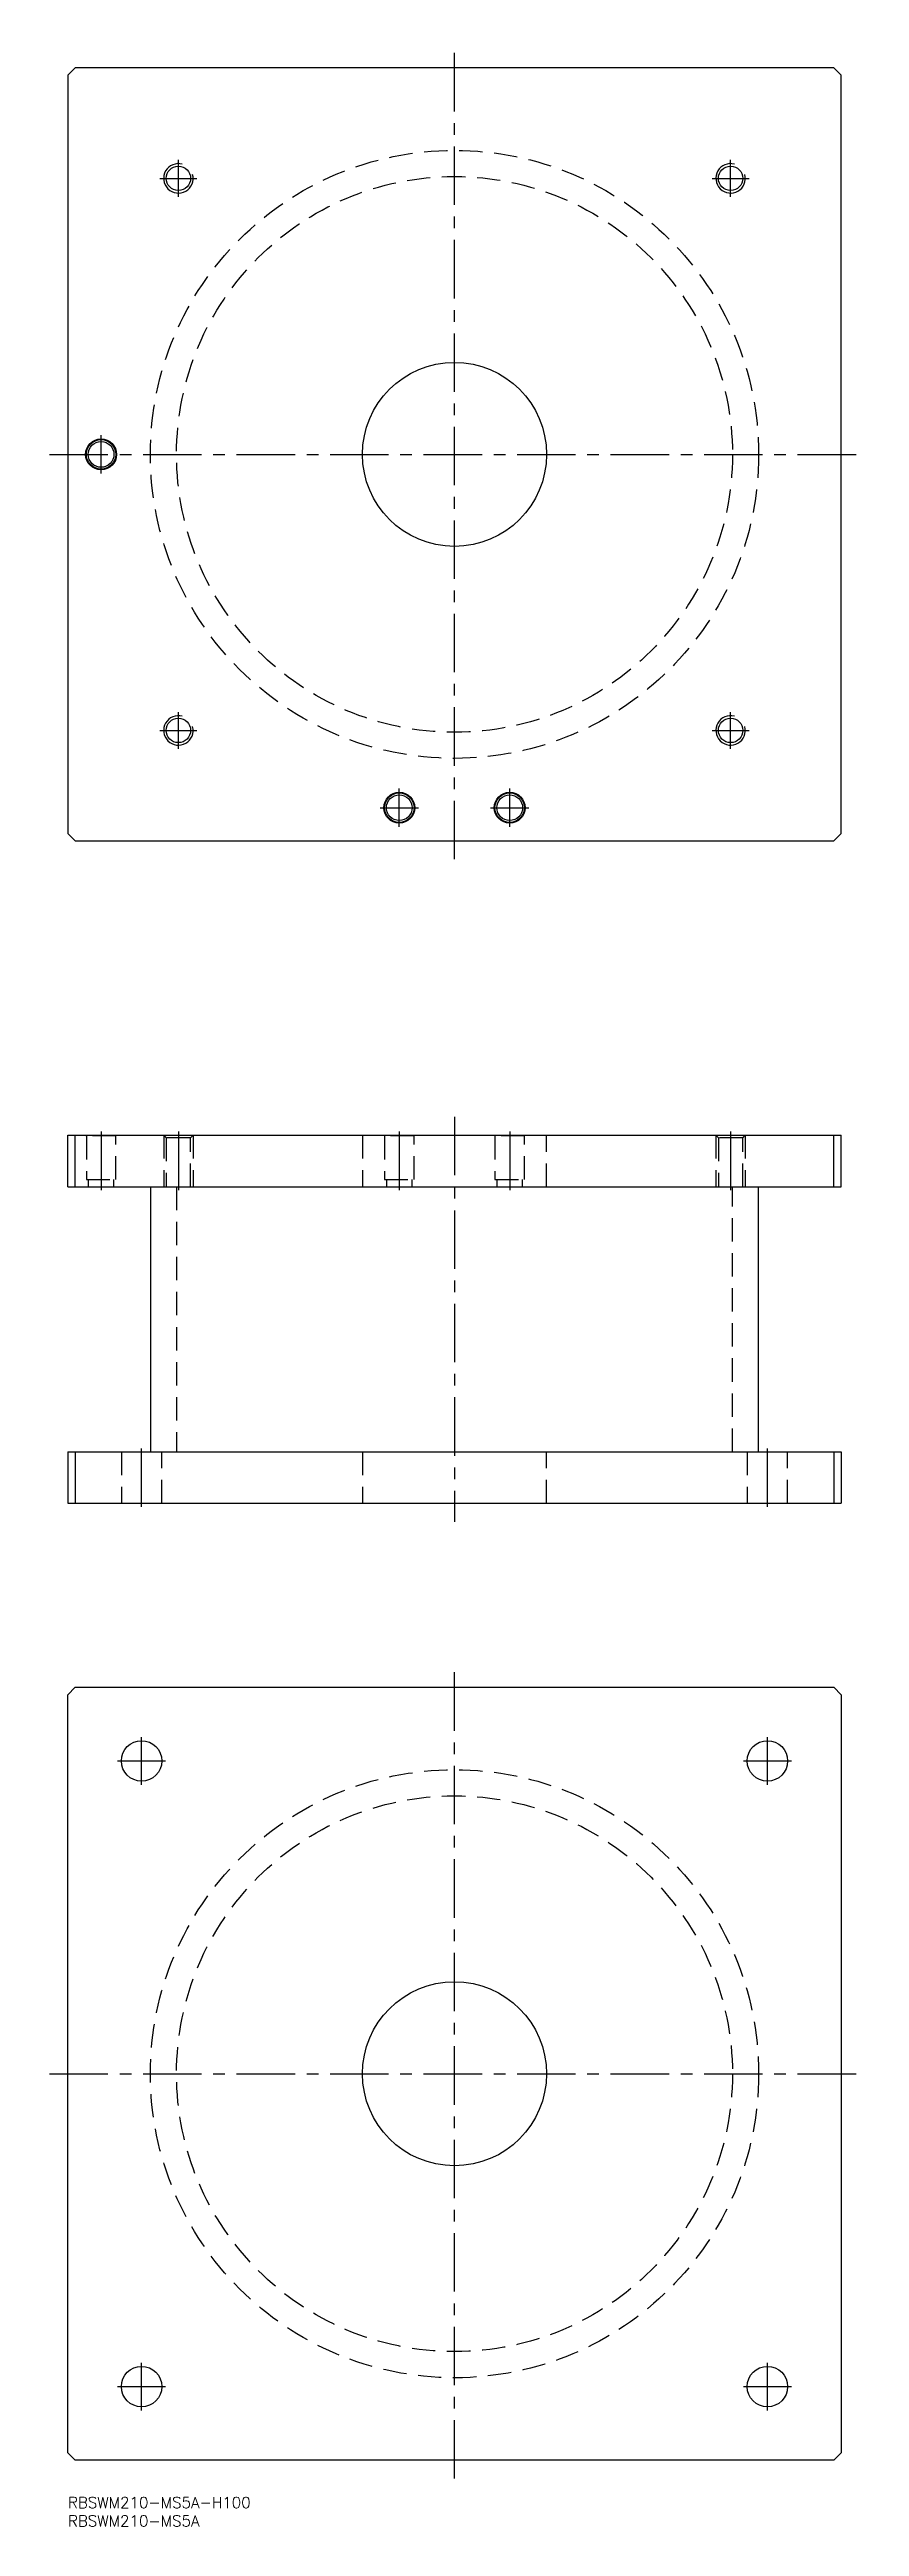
# Model space of a CAD drawing. Extents: x -5 to 215, y -8 to 665.
import ezdxf

# ---------------------------------------------------------------- set-up
doc = ezdxf.new("R2010")
doc.units = 0
doc.header["$LTSCALE"] = 0.5
doc.linetypes.add('CENTER', pattern=[50.8, 31.75, -6.35, 6.35, -6.35])
doc.linetypes.add('DASHED', pattern=[19.05, 12.7, -6.35])
for name, color, linetype in [('MSM_CENTER', 1, 'CENTER'), ('MSM_CONTINUOUS', 7, 'CONTINUOUS'), ('MSM_DASHED', 4, 'DASHED'), ('MSM_NARROW', 5, 'CONTINUOUS'), ('MSM_PART_NUMBER', 7, 'CONTINUOUS')]:
    doc.layers.add(name, color=color, linetype=linetype)
doc.styles.get("Standard").update_dxf_attribs({"font": 'txt.shx', "height": 3, "bigfont": 'bigfont.shx'})

msp = doc.modelspace()

# ---------------------------------------------------------------- linework, layer by layer
at = {"layer": 'MSM_CENTER'}
for p, q in [((105, 445), (105, 665)), ((30, 625), (30, 635)), ((180, 625), (180, 635)), ((25, 630), (35, 630)), ((175, 630), (185, 630)), ((9, 549.8), (9, 560.2)), ((-5, 555), (215, 555)), ((30, 475), (30, 485)), ((180, 475), (180, 485)), ((25, 480), (35, 480)), ((175, 480), (185, 480)), ((84.8, 459), (95.2, 459)), ((90, 453.8), (90, 464.2)), ((114.8, 459), (125.2, 459)), ((120, 453.8), (120, 464.2)), ((9, 371), (9, 355)), ((30, 371), (30, 355)), ((90, 371), (90, 355)), ((105, 375), (105, 265)), ((120, 371), (120, 355)), ((180, 371), (180, 355)), ((20, 269), (20, 285)), ((190, 269), (190, 285)), ((105, 5), (105, 225)), ((20, 193.5), (20, 206.5)), ((190, 193.5), (190, 206.5)), ((13.5, 200), (26.5, 200)), ((183.5, 200), (196.5, 200)), ((-5, 115), (215, 115)), ((20, 23.5), (20, 36.5)), ((190, 23.5), (190, 36.5)), ((13.5, 30), (26.5, 30)), ((183.5, 30), (196.5, 30))]:
    msp.add_line(p, q, dxfattribs=at)
at = {"layer": 'MSM_CONTINUOUS'}
for p, q in [((2, 660), (0, 658)), ((208, 660), (2, 660)), ((210, 658), (208, 660)), ((0, 658), (0, 452)), ((210, 452), (210, 658)), ((0, 452), (2, 450)), ((208, 450), (210, 452)), ((2, 450), (208, 450)), ((0, 356), (0, 370)), ((0, 370), (210, 370)), ((2, 356), (2, 370)), ((208, 356), (208, 370)), ((210, 356), (210, 370)), ((0, 356), (210, 356)), ((22.4, 356), (22.4, 284)), ((187.6, 284), (187.6, 356)), ((0, 284), (210, 284)), ((0, 284), (0, 270)), ((2, 284), (2, 270)), ((208, 284), (208, 270)), ((210, 284), (210, 270)), ((0, 270), (210, 270)), ((0, 218), (2, 220)), ((0, 12), (0, 218)), ((2, 220), (208, 220)), ((208, 220), (210, 218)), ((210, 218), (210, 12)), ((2, 10), (0, 12)), ((208, 10), (2, 10)), ((210, 12), (208, 10))]:
    msp.add_line(p, q, dxfattribs=at)
for centre, radius in [((30, 630), 3.32), ((180, 630), 3.32), ((105, 555), 25), ((9, 555), 4.2), ((9, 555), 4), ((9, 555), 3.5), ((30, 480), 3.32), ((180, 480), 3.32), ((90, 459), 4.2), ((90, 459), 4), ((90, 459), 3.5), ((120, 459), 4.2), ((120, 459), 4), ((120, 459), 3.5), ((20, 200), 5.5), ((190, 200), 5.5), ((105, 115), 25), ((20, 30), 5.5), ((190, 30), 5.5)]:
    msp.add_circle(centre, radius, dxfattribs=at)
at = {"layer": 'MSM_DASHED'}
for p, q in [((4.8, 370), (5, 369.8)), ((5, 369.8), (5, 358)), ((13, 369.8), (5, 369.8)), ((13, 369.8), (13.2, 370)), ((13, 358), (13, 369.8)), ((26, 370), (26.68, 369.32)), ((26, 370), (26, 356)), ((26.68, 369.32), (26.68, 356)), ((33.32, 369.32), (26.68, 369.32)), ((33.32, 369.32), (34, 370)), ((33.32, 356), (33.32, 369.32)), ((34, 370), (34, 356)), ((80, 370), (80, 356)), ((85.8, 370), (86, 369.8)), ((86, 369.8), (86, 358)), ((94, 369.8), (86, 369.8)), ((94, 369.8), (94.2, 370)), ((94, 358), (94, 369.8)), ((115.8, 370), (116, 369.8)), ((116, 369.8), (116, 358)), ((124, 369.8), (116, 369.8)), ((124, 369.8), (124.2, 370)), ((124, 358), (124, 369.8)), ((130, 356), (130, 370)), ((176, 370), (176.68, 369.32)), ((176, 370), (176, 356)), ((176.68, 369.32), (176.68, 356)), ((183.32, 369.32), (176.68, 369.32)), ((183.32, 369.32), (184, 370)), ((183.32, 356), (183.32, 369.32)), ((184, 370), (184, 356)), ((5, 358), (13, 358)), ((5.5, 358), (5.5, 356)), ((5.5, 358), (5.5, 358)), ((5.5, 358), (5.5, 358)), ((5.5, 358), (5.5, 358)), ((5.5, 358), (5.5, 358)), ((5.5, 358), (5.5, 358)), ((12.5, 356), (12.5, 358)), ((86, 358), (94, 358)), ((86.5, 358), (86.5, 356)), ((93.5, 356), (93.5, 358)), ((116, 358), (124, 358)), ((116.5, 358), (116.5, 356)), ((123.5, 356), (123.5, 358)), ((12.5, 356), (12.5, 356)), ((29.5, 356), (29.5, 284)), ((180.5, 284), (180.5, 356)), ((14.5, 284), (14.5, 270)), ((25.5, 270), (25.5, 284)), ((80, 284), (80, 270)), ((130, 270), (130, 284)), ((184.5, 284), (184.5, 270)), ((195.5, 270), (195.5, 284))]:
    msp.add_line(p, q, dxfattribs=at)
for centre, radius in [((105, 555), 82.6), ((105, 555), 75.5), ((105, 115), 82.6), ((105, 115), 75.5)]:
    msp.add_circle(centre, radius, dxfattribs=at)
at = {"layer": 'MSM_NARROW'}
for centre in [(30, 630), (180, 630), (30, 480), (180, 480)]:
    msp.add_arc(centre, 4, 75, 15, dxfattribs=at)

# ---------------------------------------------------------------- texts
at = {"layer": 'MSM_PART_NUMBER'}
for s, p in [('RBSWM210-MS5A-H100', (0, -3)), ('RBSWM210-MS5A', (0, -8))]:
    msp.add_text(s, height=3, dxfattribs=at).set_placement(p)

doc.saveas('drawing.dxf')
